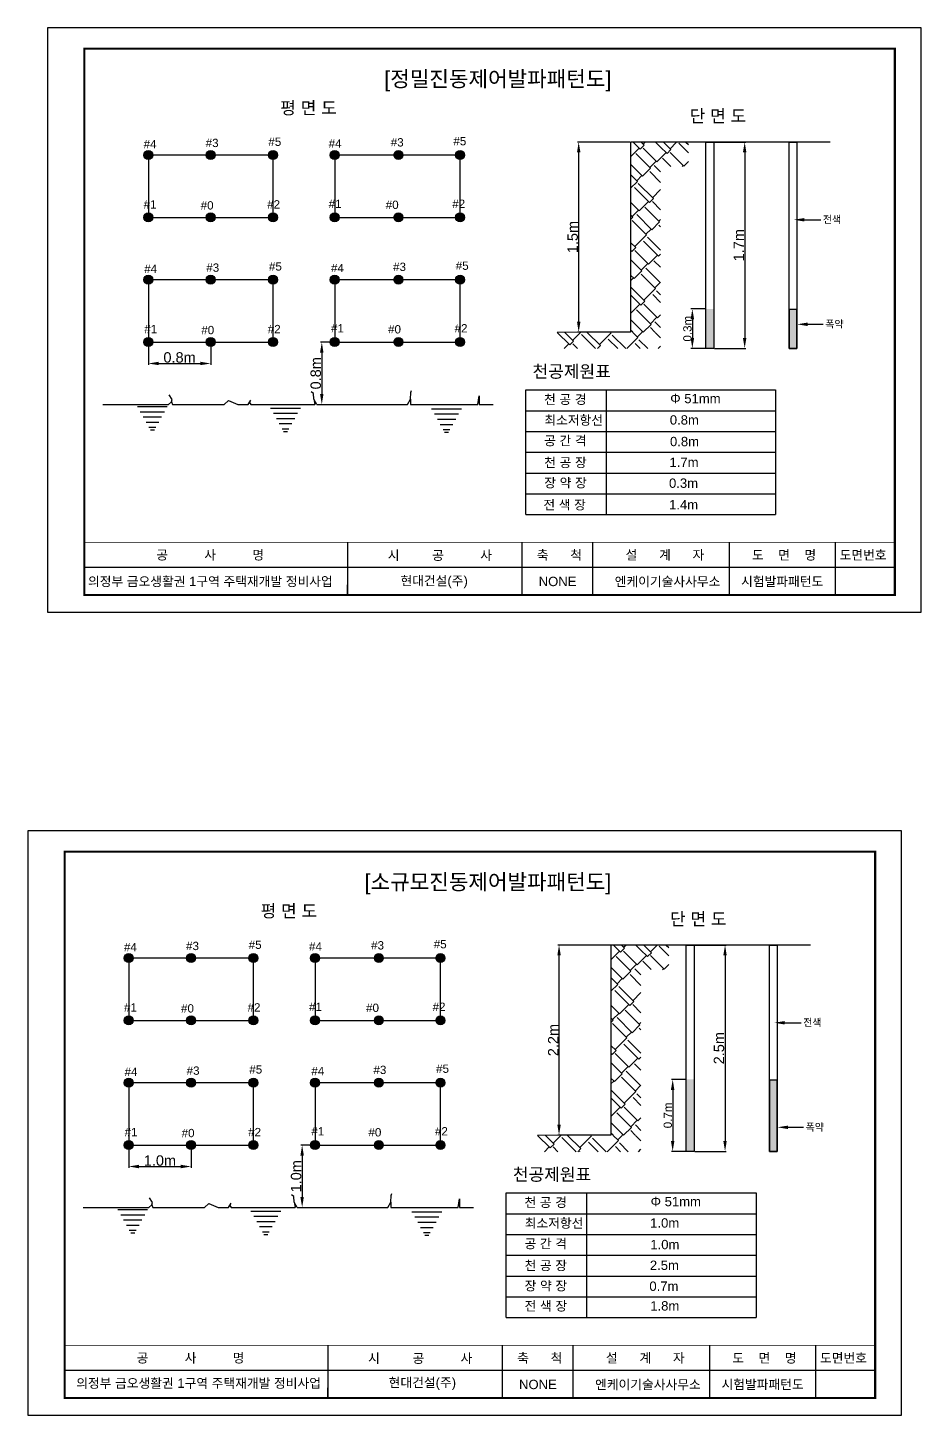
# Model space of a CAD drawing. Header units: millimetres. Extents: x -19 to 11377, y -963 to 606.
# Drawn here: x -19 to 841, y -773 to 563 of the extents above; entities that cross this region are included whole.
import ezdxf
from ezdxf import colors
from ezdxf.entities.mleader import LeaderData, LeaderLine
from ezdxf.enums import TextEntityAlignment as Align
from ezdxf.math import Vec2, Vec3

# ---------------------------------------------------------------- set-up
doc = ezdxf.new("R2010")
doc.units = ezdxf.units.MM
doc.layers.get('Defpoints').update_dxf_attribs({"color": 5})
doc.layers.add('FORM-TXT', color=2, linetype='Continuous')
doc.layers.add('도각', color=7, linetype='Continuous')
doc.styles.get("Standard").update_dxf_attribs({"font": 'arial.ttf'})
doc.dimstyles.new('ISO-25', dxfattribs={"dimtxt": 2.5, "dimasz": 2.5, "dimexe": 1.25, "dimexo": 0.625, "dimtad": 1, "dimtxsty": 'Standard', "dimcen": 2.5, "dimadec": 0, "dimazin": 0, "dimtfac": 1, "dimtmove": 0, "dimatfit": 3, "dimfxl": 1, "dimarcsym": 0})
pattern_1 = [(45, (-0.523, -32.853), (16.9727, 47.14634), [10.668, -8.89, 12.446, -5.334, 16.002, -7.112]), (45, (6.391, -24.68), (16.9727, 47.14634), [8.89, -33.782, 7.112, -10.668]), (45, (23.05, -11.166), (16.9727, 47.14634), [5.334, -55.118]), (135, (-0.523, -32.853), (-25.77334, 4.40033), [20.447, -64.897]), (135, (7.02, -25.31), (-25.77334, 4.40033), [20.0025, -65.3415]), (135, (13.306, -19.023), (-25.77334, 4.40033), [18.669, -66.675]), (135, (23.05, -11.166), (-25.77334, 4.40033), [20.447, -64.897]), (135, (26.821, -7.394), (-25.77334, 4.40033), [20.447, -64.897]), (135, (37.194, 4.864), (-25.77334, 4.40033), [19.558, -65.786])]
pattern_2 = [(45, (-19.425, -805.76), (16.9727, 47.14634), [10.668, -8.89, 12.446, -5.334, 16.002, -7.112]), (45, (-12.51, -797.588), (16.9727, 47.14634), [8.89, -33.782, 7.112, -10.668]), (45, (4.149, -784.072), (16.9727, 47.14634), [5.334, -55.118]), (135, (-19.425, -805.76), (-25.77334, 4.40033), [20.447, -64.897]), (135, (-11.881, -798.216), (-25.77334, 4.40033), [20.0025, -65.3415]), (135, (-5.595, -791.93), (-25.77334, 4.40033), [18.669, -66.675]), (135, (4.149, -784.072), (-25.77334, 4.40033), [20.447, -64.897]), (135, (7.92, -780.3), (-25.77334, 4.40033), [20.447, -64.897]), (135, (18.293, -768.043), (-25.77334, 4.40033), [19.558, -65.786])]

# ---------------------------------------------------------------- blocks, each defined once
blk = doc.blocks.new('*D4')
at = {"color": 0, "lineweight": -2, "transparency": 16777216}
for p, q in [((641.9, 452.6), (672.3, 452.6)), ((671.1, 442.6), (671.1, 264)), ((641.9, 254), (672.3, 254))]:
    blk.add_line(p, q, dxfattribs=at)
at = {"color": 0, "transparency": 16777216}
for points in [[(669.4, 442.6), (672.7, 442.6), (671.1, 452.6)], [(669.4, 264), (672.7, 264), (671.1, 254)]]:
    blk.add_solid(points, dxfattribs=at)
at = {"layer": 'Defpoints', "color": 0, "transparency": 16777216}
for p in [(641.3, 452.6), (641.3, 254), (671.1, 254)]:
    blk.add_point(p, dxfattribs=at)
at = {"color": 0, "transparency": 16777216, "insert": (665.4, 353.3), "char_height": 10, "attachment_point": 5, "rotation": 90}
blk.add_mtext('1.7m', dxfattribs=at)
blk = doc.blocks.new('*D5')
at = {"color": 0, "lineweight": -2, "transparency": 16777216}
for p, q in [((560.7, 452.6), (510.1, 452.6)), ((511.3, 279.6), (511.3, 442.6)), ((560.7, 269.6), (510.1, 269.6))]:
    blk.add_line(p, q, dxfattribs=at)
at = {"color": 0, "transparency": 16777216}
for points in [[(509.7, 442.6), (513, 442.6), (511.3, 452.6)], [(509.7, 279.6), (513, 279.6), (511.3, 269.6)]]:
    blk.add_solid(points, dxfattribs=at)
at = {"layer": 'Defpoints', "color": 0, "transparency": 16777216}
for p in [(511.3, 452.6), (561.3, 452.6), (561.3, 269.6)]:
    blk.add_point(p, dxfattribs=at)
at = {"color": 0, "transparency": 16777216, "insert": (505.6, 361.1), "char_height": 10, "attachment_point": 5, "rotation": 90}
blk.add_mtext('1.5m', dxfattribs=at)
blk = doc.blocks.new('*D6')
at = {"color": 0, "lineweight": -2, "transparency": 16777216}
for p, q in [((633.5, 291.9), (619.4, 291.9)), ((620.7, 281.9), (620.7, 264)), ((633.5, 254), (619.4, 254))]:
    blk.add_line(p, q, dxfattribs=at)
at = {"color": 0, "transparency": 16777216}
for points in [[(619, 281.9), (622.4, 281.9), (620.7, 291.9)], [(619, 264), (622.4, 264), (620.7, 254)]]:
    blk.add_solid(points, dxfattribs=at)
at = {"layer": 'Defpoints', "color": 0, "transparency": 16777216}
for p in [(633.8, 291.9), (620.7, 254), (633.8, 254)]:
    blk.add_point(p, dxfattribs=at)
at = {"color": 0, "transparency": 16777216, "insert": (616, 272.9), "char_height": 8, "attachment_point": 5, "rotation": 90}
blk.add_mtext('0.3m', dxfattribs=at)
blk = doc.blocks.new('*D7')
at = {"color": 0, "lineweight": -2, "transparency": 16777216}
for p, q in [((275.9, 260), (262.8, 260)), ((264.1, 250), (264.1, 210)), ((259.8, 200), (265.3, 200))]:
    blk.add_line(p, q, dxfattribs=at)
at = {"color": 0, "transparency": 16777216}
for points in [[(262.4, 250), (265.7, 250), (264.1, 260)], [(262.4, 210), (265.7, 210), (264.1, 200)]]:
    blk.add_solid(points, dxfattribs=at)
at = {"layer": 'Defpoints', "color": 0, "transparency": 16777216}
for p in [(276.5, 260), (259.2, 200), (264.1, 200)]:
    blk.add_point(p, dxfattribs=at)
at = {"color": 0, "transparency": 16777216, "insert": (258.3, 230), "char_height": 10, "attachment_point": 5, "rotation": 90}
blk.add_mtext('0.8m', dxfattribs=at)
blk = doc.blocks.new('*D8')
at = {"color": 0, "lineweight": -2, "transparency": 16777216}
for p, q in [((97.2, 259.4), (97.2, 238.2)), ((157.2, 259.4), (157.2, 238.2)), ((107.2, 239.4), (147.2, 239.4))]:
    blk.add_line(p, q, dxfattribs=at)
at = {"color": 0, "transparency": 16777216}
for points in [[(107.2, 241.1), (107.2, 237.8), (97.2, 239.4)], [(147.2, 241.1), (147.2, 237.8), (157.2, 239.4)]]:
    blk.add_solid(points, dxfattribs=at)
at = {"layer": 'Defpoints', "color": 0, "transparency": 16777216}
for p in [(97.2, 260), (157.2, 260.1), (157.2, 239.4)]:
    blk.add_point(p, dxfattribs=at)
at = {"color": 0, "transparency": 16777216, "insert": (127.2, 245.2), "char_height": 10, "attachment_point": 5}
blk.add_mtext('0.8m', dxfattribs=at)
blk = doc.blocks.new('*D10')
at = {"color": 0, "lineweight": -2, "transparency": 16777216}
for p, q in [((623, -320.3), (653.4, -320.3)), ((652.2, -330.3), (652.2, -508.9)), ((623, -518.9), (653.4, -518.9))]:
    blk.add_line(p, q, dxfattribs=at)
at = {"color": 0, "transparency": 16777216}
for points in [[(650.5, -330.3), (653.8, -330.3), (652.2, -320.3)], [(650.5, -508.9), (653.8, -508.9), (652.2, -518.9)]]:
    blk.add_solid(points, dxfattribs=at)
at = {"layer": 'Defpoints', "color": 0, "transparency": 16777216}
for p in [(622.4, -320.3), (622.4, -518.9), (652.2, -518.9)]:
    blk.add_point(p, dxfattribs=at)
at = {"color": 0, "transparency": 16777216, "insert": (646.4, -419.6), "char_height": 10, "attachment_point": 5, "rotation": 90}
blk.add_mtext('2.5m', dxfattribs=at)
blk = doc.blocks.new('*D11')
at = {"color": 0, "lineweight": -2, "transparency": 16777216}
for p, q in [((541.8, -320.3), (491.2, -320.3)), ((492.4, -493.3), (492.4, -330.3)), ((541.8, -503.3), (491.2, -503.3))]:
    blk.add_line(p, q, dxfattribs=at)
at = {"color": 0, "transparency": 16777216}
for points in [[(490.8, -330.3), (494.1, -330.3), (492.4, -320.3)], [(490.8, -493.3), (494.1, -493.3), (492.4, -503.3)]]:
    blk.add_solid(points, dxfattribs=at)
at = {"layer": 'Defpoints', "color": 0, "transparency": 16777216}
for p in [(492.4, -320.3), (542.4, -320.3), (542.4, -503.3)]:
    blk.add_point(p, dxfattribs=at)
at = {"color": 0, "transparency": 16777216, "insert": (486.8, -411.8), "char_height": 10, "attachment_point": 5, "rotation": 90}
blk.add_mtext('2.2m', dxfattribs=at)
blk = doc.blocks.new('*D9')
at = {"color": 0, "lineweight": -2, "transparency": 16777216}
for p, q in [((614.6, -449.7), (600.5, -449.7)), ((601.8, -459.7), (601.8, -508.9)), ((614.6, -518.9), (600.5, -518.9))]:
    blk.add_line(p, q, dxfattribs=at)
at = {"color": 0, "transparency": 16777216}
for points in [[(600.1, -459.7), (603.4, -459.7), (601.8, -449.7)], [(600.1, -508.9), (603.4, -508.9), (601.8, -518.9)]]:
    blk.add_solid(points, dxfattribs=at)
at = {"layer": 'Defpoints', "color": 0, "transparency": 16777216}
for p in [(614.9, -449.7), (601.8, -518.9), (614.9, -518.9)]:
    blk.add_point(p, dxfattribs=at)
at = {"color": 0, "transparency": 16777216, "insert": (597.1, -484.3), "char_height": 8, "attachment_point": 5, "rotation": 90}
blk.add_mtext('0.7m', dxfattribs=at)
blk = doc.blocks.new('*D12')
at = {"color": 0, "lineweight": -2, "transparency": 16777216}
for p, q in [((257, -512.9), (243.9, -512.9)), ((245.2, -522.9), (245.2, -562.9)), ((240.9, -572.9), (246.4, -572.9))]:
    blk.add_line(p, q, dxfattribs=at)
at = {"color": 0, "transparency": 16777216}
for points in [[(243.5, -522.9), (246.8, -522.9), (245.2, -512.9)], [(243.5, -562.9), (246.8, -562.9), (245.2, -572.9)]]:
    blk.add_solid(points, dxfattribs=at)
at = {"layer": 'Defpoints', "color": 0, "transparency": 16777216}
for p in [(257.6, -512.9), (240.3, -572.9), (245.2, -572.9)]:
    blk.add_point(p, dxfattribs=at)
at = {"color": 0, "transparency": 16777216, "insert": (239.4, -542.9), "char_height": 10, "attachment_point": 5, "rotation": 90}
blk.add_mtext('1.0m', dxfattribs=at)
blk = doc.blocks.new('*D13')
at = {"color": 0, "lineweight": -2, "transparency": 16777216}
for p, q in [((78.3, -513.5), (78.3, -534.7)), ((138.3, -513.5), (138.3, -534.7)), ((88.3, -533.5), (128.3, -533.5))]:
    blk.add_line(p, q, dxfattribs=at)
at = {"color": 0, "transparency": 16777216}
for points in [[(88.3, -531.8), (88.3, -535.2), (78.3, -533.5)], [(128.3, -531.8), (128.3, -535.2), (138.3, -533.5)]]:
    blk.add_solid(points, dxfattribs=at)
at = {"layer": 'Defpoints', "color": 0, "transparency": 16777216}
for p in [(78.3, -512.9), (138.3, -512.9), (138.3, -533.5)]:
    blk.add_point(p, dxfattribs=at)
at = {"color": 0, "transparency": 16777216, "insert": (108.3, -527.8), "char_height": 10, "attachment_point": 5}
blk.add_mtext('1.0m', dxfattribs=at)

msp = doc.modelspace()

# ---------------------------------------------------------------- hatches: boundary and pattern name
h = msp.add_hatch(color=256)
h.dxf.hatch_style = 1
edge = h.paths.add_edge_path()
edge.add_arc((97.195, 440.034), 4.312, 0, 360)
h = msp.add_hatch(color=256)
h.dxf.hatch_style = 1
edge = h.paths.add_edge_path()
edge.add_arc((157.195, 440.034), 4.312, 0, 360)
h = msp.add_hatch(color=256)
h.dxf.hatch_style = 1
edge = h.paths.add_edge_path()
edge.add_arc((217.195, 440.034), 4.312, 0, 360)
h = msp.add_hatch(color=256)
h.dxf.hatch_style = 1
edge = h.paths.add_edge_path()
edge.add_arc((276.507, 440.034), 4.312, 0, 360)
h = msp.add_hatch(color=256)
h.dxf.hatch_style = 1
edge = h.paths.add_edge_path()
edge.add_arc((337.883, 440.034), 4.312, 0, 360)
h = msp.add_hatch(color=256)
h.dxf.hatch_style = 1
edge = h.paths.add_edge_path()
edge.add_arc((397.195, 440.034), 4.312, 0, 360)
h = msp.add_hatch()
h.set_pattern_fill('AR-RSHKE', color=256, scale=0.07, angle=45)
h.set_pattern_definition(pattern_1)
h.paths.add_polyline_path([(590.138, 452.597), (561.285, 452.597), (561.285, 269.57), (590.138, 269.57)])
h = msp.add_hatch()
h.set_pattern_fill('AR-RSHKE', color=256, scale=0.07, angle=45)
h.set_pattern_definition(pattern_1)
h.paths.add_polyline_path([(589.842, 452.262), (617.017, 452.262), (617.017, 428.925), (589.842, 428.925)])
h = msp.add_hatch(color=256)
h.dxf.hatch_style = 1
edge = h.paths.add_edge_path()
edge.add_arc((97.195, 380.034), 4.312, 0, 360)
h = msp.add_hatch(color=256)
h.dxf.hatch_style = 1
edge = h.paths.add_edge_path()
edge.add_arc((157.195, 380.034), 4.312, 0, 360)
h = msp.add_hatch(color=256)
h.dxf.hatch_style = 1
edge = h.paths.add_edge_path()
edge.add_arc((217.195, 380.034), 4.312, 0, 360)
h = msp.add_hatch(color=256)
h.dxf.hatch_style = 1
edge = h.paths.add_edge_path()
edge.add_arc((276.507, 380.034), 4.312, 0, 360)
h = msp.add_hatch(color=256)
h.dxf.hatch_style = 1
edge = h.paths.add_edge_path()
edge.add_arc((337.883, 380.034), 4.312, 0, 360)
h = msp.add_hatch(color=256)
h.dxf.hatch_style = 1
edge = h.paths.add_edge_path()
edge.add_arc((397.195, 380.034), 4.312, 0, 360)
h = msp.add_hatch(color=256)
h.dxf.hatch_style = 1
edge = h.paths.add_edge_path()
edge.add_arc((97.195, 320.034), 4.312, 0, 360)
h = msp.add_hatch(color=256)
h.dxf.hatch_style = 1
edge = h.paths.add_edge_path()
edge.add_arc((157.195, 320.034), 4.312, 0, 360)
h = msp.add_hatch(color=256)
h.dxf.hatch_style = 1
edge = h.paths.add_edge_path()
edge.add_arc((217.195, 320.034), 4.312, 0, 360)
h = msp.add_hatch(color=256)
h.dxf.hatch_style = 1
edge = h.paths.add_edge_path()
edge.add_arc((276.507, 320.034), 4.312, 0, 360)
h = msp.add_hatch(color=256)
h.dxf.hatch_style = 1
edge = h.paths.add_edge_path()
edge.add_arc((337.883, 320.034), 4.312, 0, 360)
h = msp.add_hatch(color=256)
h.dxf.hatch_style = 1
edge = h.paths.add_edge_path()
edge.add_arc((397.195, 320.034), 4.312, 0, 360)
h = msp.add_hatch(color=1)
h.dxf.hatch_style = 1
h.paths.add_polyline_path([(641.285, 291.899), (633.779, 291.899), (633.779, 253.971), (641.285, 253.971)])
h = msp.add_hatch(color=1)
h.dxf.hatch_style = 1
h.paths.add_polyline_path([(641.285, 291.899), (633.779, 291.899), (633.779, 253.971), (641.285, 253.971)])
h = msp.add_hatch(color=1)
h.dxf.hatch_style = 1
h.paths.add_polyline_path([(713.779, 253.971), (721.285, 253.971), (721.285, 291.492), (713.779, 291.492)])
h = msp.add_hatch()
h.set_pattern_fill('AR-RSHKE', color=256, scale=0.07, angle=45)
h.set_pattern_definition(pattern_1)
h.paths.add_polyline_path([(490.497, 269.406), (590.181, 269.406), (590.181, 253.698), (490.497, 253.698)])
h = msp.add_hatch(color=256)
h.dxf.hatch_style = 1
edge = h.paths.add_edge_path()
edge.add_arc((97.195, 260.034), 4.312, 0, 360)
h = msp.add_hatch(color=256)
h.dxf.hatch_style = 1
edge = h.paths.add_edge_path()
edge.add_arc((157.195, 260.054), 4.312, 0, 360)
h = msp.add_hatch(color=256)
h.dxf.hatch_style = 1
edge = h.paths.add_edge_path()
edge.add_arc((217.195, 260.034), 4.312, 0, 360)
h = msp.add_hatch(color=256)
h.dxf.hatch_style = 1
edge = h.paths.add_edge_path()
edge.add_arc((276.507, 260.034), 4.312, 0, 360)
h = msp.add_hatch(color=256)
h.dxf.hatch_style = 1
edge = h.paths.add_edge_path()
edge.add_arc((337.883, 260.034), 4.312, 0, 360)
h = msp.add_hatch(color=256)
h.dxf.hatch_style = 1
edge = h.paths.add_edge_path()
edge.add_arc((397.195, 260.034), 4.312, 0, 360)
h = msp.add_hatch()
h.set_pattern_fill('AR-RSHKE', color=256, scale=0.07, angle=45)
h.set_pattern_definition(pattern_2)
h.paths.add_polyline_path([(571.237, -320.31), (542.384, -320.31), (542.384, -503.337), (571.237, -503.337)])
h = msp.add_hatch(color=256)
h.dxf.hatch_style = 1
edge = h.paths.add_edge_path()
edge.add_arc((78.294, -332.873), 4.312, 0, 360)
h = msp.add_hatch(color=256)
h.dxf.hatch_style = 1
edge = h.paths.add_edge_path()
edge.add_arc((138.294, -332.873), 4.312, 0, 360)
h = msp.add_hatch(color=256)
h.dxf.hatch_style = 1
edge = h.paths.add_edge_path()
edge.add_arc((198.294, -332.873), 4.312, 0, 360)
h = msp.add_hatch(color=256)
h.dxf.hatch_style = 1
edge = h.paths.add_edge_path()
edge.add_arc((257.606, -332.873), 4.312, 0, 360)
h = msp.add_hatch(color=256)
h.dxf.hatch_style = 1
edge = h.paths.add_edge_path()
edge.add_arc((318.982, -332.873), 4.312, 0, 360)
h = msp.add_hatch(color=256)
h.dxf.hatch_style = 1
edge = h.paths.add_edge_path()
edge.add_arc((378.294, -332.873), 4.312, 0, 360)
h = msp.add_hatch()
h.set_pattern_fill('AR-RSHKE', color=256, scale=0.07, angle=45)
h.set_pattern_definition(pattern_2)
h.paths.add_polyline_path([(570.941, -320.645), (598.115, -320.645), (598.115, -343.981), (570.941, -343.981)])
h = msp.add_hatch(color=256)
h.dxf.hatch_style = 1
edge = h.paths.add_edge_path()
edge.add_arc((78.294, -392.873), 4.312, 0, 360)
h = msp.add_hatch(color=256)
h.dxf.hatch_style = 1
edge = h.paths.add_edge_path()
edge.add_arc((138.294, -392.873), 4.312, 0, 360)
h = msp.add_hatch(color=256)
h.dxf.hatch_style = 1
edge = h.paths.add_edge_path()
edge.add_arc((198.294, -392.873), 4.312, 0, 360)
h = msp.add_hatch(color=256)
h.dxf.hatch_style = 1
edge = h.paths.add_edge_path()
edge.add_arc((257.606, -392.873), 4.312, 0, 360)
h = msp.add_hatch(color=256)
h.dxf.hatch_style = 1
edge = h.paths.add_edge_path()
edge.add_arc((318.982, -392.873), 4.312, 0, 360)
h = msp.add_hatch(color=256)
h.dxf.hatch_style = 1
edge = h.paths.add_edge_path()
edge.add_arc((378.294, -392.873), 4.312, 0, 360)
h = msp.add_hatch(color=256)
h.dxf.hatch_style = 1
edge = h.paths.add_edge_path()
edge.add_arc((78.294, -452.873), 4.312, 0, 360)
h = msp.add_hatch(color=256)
h.dxf.hatch_style = 1
edge = h.paths.add_edge_path()
edge.add_arc((138.294, -452.873), 4.312, 0, 360)
h = msp.add_hatch(color=256)
h.dxf.hatch_style = 1
edge = h.paths.add_edge_path()
edge.add_arc((198.294, -452.873), 4.312, 0, 360)
h = msp.add_hatch(color=256)
h.dxf.hatch_style = 1
edge = h.paths.add_edge_path()
edge.add_arc((257.606, -452.873), 4.312, 0, 360)
h = msp.add_hatch(color=256)
h.dxf.hatch_style = 1
edge = h.paths.add_edge_path()
edge.add_arc((318.982, -452.873), 4.312, 0, 360)
h = msp.add_hatch(color=256)
h.dxf.hatch_style = 1
edge = h.paths.add_edge_path()
edge.add_arc((378.294, -452.873), 4.312, 0, 360)
h = msp.add_hatch(color=1)
h.dxf.hatch_style = 1
h.paths.add_polyline_path([(622.384, -449.675), (614.878, -449.675), (614.878, -518.936), (622.384, -518.936)])
h = msp.add_hatch(color=1)
h.dxf.hatch_style = 1
h.paths.add_polyline_path([(694.878, -518.936), (702.384, -518.936), (702.384, -450.302), (694.878, -450.302)])
h = msp.add_hatch(color=1)
h.dxf.hatch_style = 1
h.paths.add_polyline_path([(622.384, -481.008), (614.878, -481.008), (614.878, -518.936), (622.384, -518.936)])
h = msp.add_hatch()
h.set_pattern_fill('AR-RSHKE', color=256, scale=0.07, angle=45)
h.set_pattern_definition(pattern_2)
h.paths.add_polyline_path([(471.596, -503.501), (571.28, -503.501), (571.28, -519.209), (471.596, -519.209)])
h = msp.add_hatch(color=256)
h.dxf.hatch_style = 1
edge = h.paths.add_edge_path()
edge.add_arc((78.294, -512.873), 4.312, 0, 360)
h = msp.add_hatch(color=256)
h.dxf.hatch_style = 1
edge = h.paths.add_edge_path()
edge.add_arc((138.294, -512.853), 4.312, 0, 360)
h = msp.add_hatch(color=256)
h.dxf.hatch_style = 1
edge = h.paths.add_edge_path()
edge.add_arc((198.294, -512.873), 4.312, 0, 360)
h = msp.add_hatch(color=256)
h.dxf.hatch_style = 1
edge = h.paths.add_edge_path()
edge.add_arc((257.606, -512.873), 4.312, 0, 360)
h = msp.add_hatch(color=256)
h.dxf.hatch_style = 1
edge = h.paths.add_edge_path()
edge.add_arc((318.982, -512.873), 4.312, 0, 360)
h = msp.add_hatch(color=256)
h.dxf.hatch_style = 1
edge = h.paths.add_edge_path()
edge.add_arc((378.294, -512.873), 4.312, 0, 360)

# ---------------------------------------------------------------- linework, layer by layer
for p, q in [((537.757, 214.004), (537.757, 93.95)), ((116.526, 200.034), (119.418, 202.626)), ((120.01, 204.889), (117.271, 209.204)), ((119.418, 202.626), (120.01, 204.889)), ((119.418, 202.626), (120.317, 200.034)), ((170.23, 200.034), (174.226, 203.75)), ((174.226, 203.75), (183.168, 200.034)), ((193.315, 200.034), (195.838, 204.132)), ((194.523, 201.997), (195.657, 200.034)), ((256.081, 210.466), (253.924, 212.008)), ((256.318, 205.232), (256.081, 210.466)), ((259.207, 200.034), (256.318, 205.232)), ((256.318, 205.232), (257.413, 200.034)), ((346.496, 200.034), (349.574, 205.04)), ((349.574, 205.04), (349.401, 200.034)), ((349.574, 205.04), (349.795, 211.465)), ((349.795, 211.465), (350.295, 213.542)), ((414.28, 200.034), (415.406, 208.238)), ((415.406, 208.238), (415.595, 200.034)), ((460.542, 193.95), (700.88, 193.95)), ((460.542, 173.95), (700.88, 173.95)), ((460.542, 153.95), (700.88, 153.95)), ((460.542, 133.95), (700.88, 133.95)), ((460.542, 113.95), (700.88, 113.95)), ((460.542, 93.95), (700.88, 93.95)), ((237.18, -562.441), (235.023, -560.899)), ((330.894, -561.442), (331.393, -559.365)), ((518.855, -558.903), (518.855, -678.957)), ((97.625, -572.873), (100.517, -570.281)), ((101.109, -568.018), (98.37, -563.703)), ((100.517, -570.281), (101.109, -568.018)), ((100.517, -570.281), (101.416, -572.873)), ((151.329, -572.873), (155.325, -569.157)), ((155.325, -569.157), (164.267, -572.873)), ((174.414, -572.873), (176.937, -568.775)), ((175.622, -570.91), (176.756, -572.873)), ((237.417, -567.675), (237.18, -562.441)), ((240.306, -572.873), (237.417, -567.675)), ((237.417, -567.675), (238.512, -572.873)), ((327.595, -572.873), (330.673, -567.866)), ((330.673, -567.866), (330.5, -572.873)), ((330.673, -567.866), (330.894, -561.442)), ((395.379, -572.873), (396.505, -564.669)), ((396.505, -564.669), (396.694, -572.873)), ((441.641, -578.957), (681.979, -578.957)), ((441.641, -598.957), (681.979, -598.957)), ((441.641, -618.957), (681.979, -618.957)), ((441.641, -638.957), (681.979, -638.957)), ((441.641, -658.957), (681.979, -658.957)), ((441.641, -678.957), (681.979, -678.957))]:
    msp.add_line(p, q)
for points in [[(753.358, 452.597), (561.285, 452.597), (561.285, 269.574), (490.497, 269.406)], [(460.542, 93.95), (460.542, 214.004), (700.88, 214.004), (700.88, 93.95)], [(53.235, 200.034), (116.526, 200.034)], [(86.661, 198.048), (115.402, 198.048)], [(89.43, 193.048), (112.633, 193.048)], [(92.199, 188.048), (109.865, 188.048)], [(120.317, 200.034), (170.23, 200.034)], [(183.168, 200.034), (193.315, 200.034)], [(195.657, 200.034), (257.413, 200.034)], [(214.831, 196.563), (243.572, 196.563)], [(217.6, 191.563), (240.804, 191.563)], [(259.207, 200.034), (346.496, 200.034)], [(349.401, 200.034), (414.28, 200.034)], [(369.749, 195.855), (398.49, 195.855)], [(372.518, 190.855), (395.721, 190.855)], [(415.595, 200.034), (429.032, 200.034)], [(94.981, 183.048), (107.109, 183.048)], [(97.721, 178.048), (104.312, 178.048)], [(99.132, 175.548), (102.954, 175.548)], [(220.369, 186.563), (238.035, 186.563)], [(223.151, 181.563), (235.279, 181.563)], [(225.891, 176.563), (232.482, 176.563)], [(227.302, 174.063), (231.124, 174.063)], [(375.286, 185.855), (392.952, 185.855)], [(378.068, 180.855), (390.197, 180.855)], [(380.808, 175.855), (387.399, 175.855)], [(382.219, 173.355), (386.041, 173.355)], [(288.669, 67.289), (288.669, 16.655), (288.669, 26.453)], [(734.457, -320.31), (542.384, -320.31), (542.384, -503.333), (471.596, -503.501)], [(441.641, -678.957), (441.641, -558.903), (681.979, -558.903), (681.979, -678.957)], [(34.334, -572.873), (97.625, -572.873)], [(101.416, -572.873), (151.329, -572.873)], [(164.267, -572.873), (174.414, -572.873)], [(176.756, -572.873), (238.512, -572.873)], [(240.306, -572.873), (327.595, -572.873)], [(330.5, -572.873), (395.379, -572.873)], [(396.694, -572.873), (410.131, -572.873)], [(67.76, -574.859), (96.501, -574.859)], [(70.529, -579.859), (93.732, -579.859)], [(73.298, -584.859), (90.963, -584.859)], [(195.93, -576.344), (224.671, -576.344)], [(198.699, -581.344), (221.902, -581.344)], [(201.468, -586.344), (219.134, -586.344)], [(350.848, -577.052), (379.589, -577.052)], [(353.617, -582.052), (376.82, -582.052)], [(356.385, -587.052), (374.051, -587.052)], [(76.08, -589.859), (88.208, -589.859)], [(78.82, -594.859), (85.41, -594.859)], [(80.231, -597.359), (84.053, -597.359)], [(204.25, -591.344), (216.378, -591.344)], [(206.99, -596.344), (213.581, -596.344)], [(208.401, -598.844), (212.223, -598.844)], [(359.167, -592.052), (371.296, -592.052)], [(361.907, -597.052), (368.498, -597.052)], [(363.318, -599.552), (367.14, -599.552)], [(269.767, -705.618), (269.767, -756.251), (269.767, -746.454)]]:
    msp.add_lwpolyline(points)
for points in [[(633.779, 452.597), (641.285, 452.597), (641.285, 253.971), (633.779, 253.971)], [(713.779, 452.597), (721.285, 452.597), (721.285, 253.971), (713.779, 253.971)], [(721.285, 291.492), (713.779, 291.492), (713.779, 253.971), (721.285, 253.971)], [(614.878, -320.31), (622.384, -320.31), (622.384, -518.936), (614.878, -518.936)], [(694.878, -320.31), (702.384, -320.31), (702.384, -518.936), (694.878, -518.936)], [(702.384, -450.302), (694.878, -450.302), (694.878, -518.936), (702.384, -518.936)]]:
    msp.add_lwpolyline(points, close=True)
at = {"color": 6}
for points in [[(97.195, 380.034), (217.195, 380.034), (217.195, 440.034), (97.195, 440.034), (97.195, 380.034)], [(276.507, 380.034), (397.195, 380.034), (397.195, 440.034), (276.507, 440.034), (276.507, 380.034)], [(97.195, 260.034), (217.195, 260.034), (217.195, 320.034), (97.195, 320.034), (97.195, 260.034)], [(276.507, 320.034), (276.507, 260.034), (397.195, 260.034), (397.195, 320.034), (276.507, 320.034)], [(78.294, -392.873), (198.294, -392.873), (198.294, -332.873), (78.294, -332.873), (78.294, -392.873)], [(257.606, -392.873), (378.294, -392.873), (378.294, -332.873), (257.606, -332.873), (257.606, -392.873)], [(78.294, -512.873), (198.294, -512.873), (198.294, -452.873), (78.294, -452.873), (78.294, -512.873)], [(257.606, -452.873), (257.606, -512.873), (378.294, -512.873), (378.294, -452.873), (257.606, -452.873)]]:
    msp.add_lwpolyline(points, dxfattribs=at)
for centre in [(97.195, 440.034), (157.195, 440.034), (217.195, 440.034), (276.507, 440.034), (337.883, 440.034), (397.195, 440.034), (97.195, 380.034), (157.195, 380.034), (217.195, 380.034), (276.507, 380.034), (337.883, 380.034), (397.195, 380.034), (97.195, 320.034), (157.195, 320.034), (217.195, 320.034), (276.507, 320.034), (337.883, 320.034), (397.195, 320.034), (97.195, 260.034), (157.195, 260.054), (217.195, 260.034), (276.507, 260.034), (337.883, 260.034), (397.195, 260.034), (78.294, -332.873), (138.294, -332.873), (198.294, -332.873), (257.606, -332.873), (318.982, -332.873), (378.294, -332.873), (78.294, -392.873), (138.294, -392.873), (198.294, -392.873), (257.606, -392.873), (318.982, -392.873), (378.294, -392.873), (78.294, -452.873), (138.294, -452.873), (198.294, -452.873), (257.606, -452.873), (318.982, -452.873), (378.294, -452.873), (78.294, -512.873), (138.294, -512.853), (198.294, -512.873), (257.606, -512.873), (318.982, -512.873), (378.294, -512.873)]:
    msp.add_circle(centre, 4.312)
at = {"layer": 'Defpoints', "color": 7}
for points in [[(841, 562.577), (0, 562.577), (0, 0), (841, 0)], [(822.099, -210.33), (-18.901, -210.33), (-18.901, -772.907), (822.099, -772.907)]]:
    msp.add_lwpolyline(points, close=True, dxfattribs=at)
at = {"layer": '도각'}
for p, q in [((456.455, 67.289), (456.455, 16.655)), ((524.576, 67.289), (524.576, 16.655)), ((656.266, 67.289), (656.266, 16.655)), ((758.033, 67.289), (758.033, 16.655)), ((36.53, 43.336), (815.582, 43.336)), ((437.554, -705.618), (437.554, -756.251)), ((505.675, -705.618), (505.675, -756.251)), ((637.365, -705.618), (637.365, -756.251)), ((739.132, -705.618), (739.132, -756.251)), ((17.629, -729.571), (796.68, -729.571))]:
    msp.add_line(p, q, dxfattribs=at)
at = {"layer": '도각', "const_width": 2, "flags": 128}
for points in [[(815.582, 542.469), (815.582, 16.655), (35.582, 16.655), (35.582, 542.469)], [(796.68, -230.438), (796.68, -756.251), (16.68, -756.251), (16.68, -230.438)]]:
    msp.add_lwpolyline(points, close=True, dxfattribs=at)
at = {"layer": '도각', "const_width": 0.946}
for points in [[(35.582, 67.289), (815.582, 67.289)], [(16.68, -705.618), (796.68, -705.618)]]:
    msp.add_lwpolyline(points, dxfattribs=at)

# ---------------------------------------------------------------- texts
for s, height, p in [('[정밀진동제어발파패턴도]', 15, (324.139, 505.83)), ('평 면 도', 12, (224.043, 479.392)), ('단 면 도', 12, (618.088, 471.671)), ('#4', 8, (92.598, 446.604)), ('#3', 8, (152.341, 447.731)), ('#5', 8, (212.648, 448.858)), ('#4', 8, (270.701, 447.167)), ('#3', 8, (330.444, 448.294)), ('#5', 8, (390.751, 449.421)), ('#1', 8, (92.598, 388.57)), ('#0', 8, (147.517, 387.612)), ('#2', 8, (211.521, 388.57)), ('#1', 8, (270.701, 389.134)), ('#0', 8, (325.62, 388.176)), ('#2', 8, (389.624, 389.134)), ('#4', 8, (93.162, 326.593)), ('#3', 8, (152.905, 327.72)), ('#5', 8, (213.212, 328.847)), ('#4', 8, (272.955, 327.325)), ('#3', 8, (332.698, 328.452)), ('#5', 8, (393.005, 329.579)), ('#1', 8, (93.162, 268.559)), ('#0', 8, (148.081, 267.602)), ('#2', 8, (212.085, 268.559)), ('#1', 8, (272.955, 269.292)), ('#0', 8, (327.874, 268.334)), ('#2', 8, (391.878, 269.292)), ('천공제원표', 12, (466.897, 225.83)), ('천 공 경', 9, (478.013, 200.414)), ('Φ 51mm', 9, (599.423, 201.194)), ('최소저항선', 9, (478.285, 180.45)), ('0.8m', 9, (599.014, 180.608)), ('공 간 격', 9, (478.11, 160.676)), ('0.8m', 9, (599.18, 159.814)), ('천 공 장', 9, (478.132, 139.651)), ('1.7m', 9, (598.72, 139.855)), ('장 약 장', 9, (478.181, 120.161)), ('0.3m', 9, (598.252, 119.74)), ('전 색 장', 9, (477.379, 98.886)), ('1.4m', 9, (598.3, 98.984)), ('[소규모진동제어발파패턴도]', 15, (305.238, -267.077)), ('평 면 도', 12, (205.142, -293.515)), ('단 면 도', 12, (599.187, -301.236)), ('#4', 8, (73.697, -326.303)), ('#3', 8, (133.44, -325.176)), ('#5', 8, (193.747, -324.049)), ('#4', 8, (251.8, -325.74)), ('#3', 8, (311.543, -324.613)), ('#5', 8, (371.85, -323.486)), ('#1', 8, (73.697, -384.337)), ('#0', 8, (128.616, -385.294)), ('#2', 8, (192.62, -384.337)), ('#1', 8, (251.8, -383.773)), ('#0', 8, (306.719, -384.731)), ('#2', 8, (370.723, -383.773)), ('#4', 8, (74.261, -446.314)), ('#3', 8, (134.004, -445.187)), ('#5', 8, (194.311, -444.06)), ('#4', 8, (254.054, -445.582)), ('#3', 8, (313.797, -444.455)), ('#5', 8, (374.104, -443.328)), ('#1', 8, (74.261, -504.347)), ('#0', 8, (129.18, -505.305)), ('#2', 8, (193.184, -504.347)), ('#1', 8, (254.054, -503.615)), ('#0', 8, (308.973, -504.573)), ('#2', 8, (372.977, -503.615)), ('천공제원표', 12, (447.996, -547.077)), ('천 공 경', 9, (459.112, -572.493)), ('Φ 51mm', 9, (580.522, -571.713)), ('최소저항선', 9, (459.384, -592.457)), ('1.0m', 9, (580.113, -592.299)), ('공 간 격', 9, (459.209, -612.231)), ('1.0m', 9, (580.279, -613.093)), ('천 공 장', 9, (459.231, -633.256)), ('2.5m', 9, (579.819, -633.052)), ('장 약 장', 9, (459.279, -652.746)), ('0.7m', 9, (579.351, -653.167)), ('전 색 장', 9, (459.276, -672.208)), ('1.8m', 9, (580.198, -672.109))]:
    msp.add_text(s, height=height).set_placement(p)
at = {"layer": 'FORM-TXT', "color": 7}
for s, p in [('공          사          명', (156.67, 55.18)), ('의정부 금오생활권 1구역 주택재개발 정비사업 ', (158.603, 29.688)), ('공          사          명', (137.768, -717.727)), ('의정부 금오생활권 1구역 주택재개발 정비사업 ', (147.266, -742.032))]:
    msp.add_text(s, height=9, dxfattribs=at).set_placement(p, align=Align.MIDDLE_CENTER)
for p in [(372.228, 29.569), (360.891, -742.151)]:
    msp.add_text('현대건설(주)', height=9, dxfattribs=at).set_placement(p, align=Align.MIDDLE)
for s, p in [('엔케이기술사사무소', (545.982, 29.578)), ('시험발파패턴도', (667.65, 29.666)), ('엔케이기술사사무소', (527.081, -743.329)), ('시험발파패턴도', (648.749, -743.241))]:
    msp.add_text(s, height=9, dxfattribs=at).set_placement(p, align=Align.MIDDLE_LEFT)
at = {"layer": '도각'}
for s, p in [('시         공          사   ', (382.933, 54.8)), ('축      척', (492.784, 55.09)), ('설      계      자', (594.325, 55.196)), ('도    면    명', (708.934, 55.118)), ('도면번호', (785.045, 55.121)), ('NONE', (490.983, 29.628)), ('시         공          사   ', (364.032, -718.107)), ('축      척', (473.883, -717.817)), ('설      계      자', (575.424, -717.711)), ('도    면    명', (690.033, -717.789)), ('도면번호', (766.144, -717.785)), ('NONE', (472.082, -743.279))]:
    msp.add_text(s, height=9, dxfattribs=at).set_placement(p, align=Align.MIDDLE_CENTER)

# ---------------------------------------------------------------- dimensions: what is measured, and where the dimension line sits
for base, p1, p2, text, picture, middle in [((511.323, 452.597), (561.285, 269.574), (561.285, 452.597), '1.5m', '*D5', (511.323, 361.086)), ((492.422, -320.31), (542.384, -503.333), (542.384, -320.31), '2.2m', '*D11', (492.422, -411.821))]:
    dim = msp.add_linear_dim(base=base, p1=p1, p2=p2, angle=90, text=text, dimstyle='ISO-25', override={"dimtxt": 10, "dimasz": 10})
    dim.commit()
    dim.dimension.update_dxf_attribs({"geometry": picture, "text_midpoint": middle, "dimtype": 161})
for base, p1, p2, text, override, picture, middle in [((671.08, 253.971), (641.285, 452.597), (641.285, 253.971), '1.7m', {"dimtxt": 10, "dimasz": 10}, '*D4', (665.434, 353.284)), ((620.684, 253.971), (633.779, 291.92), (633.779, 253.971), '0.3m', {"dimtxt": 8, "dimasz": 10, "dimexo": 0.3}, '*D6', (615.972, 272.946)), ((264.077, 200.034), (276.507, 260.034), (259.207, 200.034), '0.8m', {"dimtxt": 10, "dimasz": 10}, '*D7', (258.346, 230.034)), ((652.179, -518.936), (622.384, -320.31), (622.384, -518.936), '2.5m', {"dimtxt": 10, "dimasz": 10}, '*D10', (646.448, -419.623)), ((601.783, -518.936), (614.878, -449.675), (614.878, -518.936), '0.7m', {"dimtxt": 8, "dimasz": 10, "dimexo": 0.3}, '*D9', (597.073, -484.305)), ((245.176, -572.873), (257.606, -512.873), (240.306, -572.873), '1.0m', {"dimtxt": 10, "dimasz": 10}, '*D12', (239.445, -542.873))]:
    dim = msp.add_linear_dim(base=base, p1=p1, p2=p2, angle=90, text=text, dimstyle='ISO-25', override=override)
    dim.commit()
    dim.dimension.update_dxf_attribs({"geometry": picture, "text_midpoint": middle})
for base, p1, p2, text, picture, middle in [((157.195, 239.422), (97.195, 260.034), (157.195, 260.054), '0.8m', '*D8', (127.195, 245.152)), ((138.294, -533.485), (78.294, -512.873), (138.294, -512.853), '1.0m', '*D13', (108.294, -527.755))]:
    dim = msp.add_linear_dim(base=base, p1=p1, p2=p2, text=text, dimstyle='ISO-25', override={"dimtxt": 10, "dimasz": 10})
    dim.commit()
    dim.dimension.update_dxf_attribs({"geometry": picture, "text_midpoint": middle})

# ---------------------------------------------------------------- leaders
ml = msp.add_multileader_mtext('Standard')
ml.set_content('{\\fGulim|b0|i0|c129|p50;전색}', color=256)
ml.set_leader_properties()
ml.build(insert=Vec2(0, 0))
ml.multileader.update_dxf_attribs({"arrow_head_size": 10})
ctx = ml.context
ctx.base_point, ctx.char_height, ctx.arrow_head_size, ctx.plane_origin = Vec3(744.357, 377.761), 7, 10, Vec3(718.364, 377.761)
notes = []
notes.append((ctx, [(0, (1, 1, 0), (736.357, 377.761), (1, 0), 8, [(0, [(718.364, 377.761)], 0, [])])]))
ctx.mtext.insert, ctx.mtext.flow_direction = Vec3(746.357, 381.499), 5
ml = msp.add_multileader_mtext('Standard')
ml.set_content('{\\fGulim|b0|i0|c129|p50;폭약}', color=256)
ml.set_leader_properties()
ml.build(insert=Vec2(0, 0))
ml.multileader.update_dxf_attribs({"arrow_head_size": 10})
ctx = ml.context
ctx.base_point, ctx.char_height, ctx.arrow_head_size, ctx.plane_origin = Vec3(746.66, 277.137), 7, 10, Vec3(721.534, 277.137)
notes.append((ctx, [(0, (1, 1, 0), (738.66, 277.137), (1, 0), 8, [(0, [(721.534, 277.137)], 0, [])])]))
ctx.mtext.insert, ctx.mtext.flow_direction = Vec3(748.66, 280.875), 5
ml = msp.add_multileader_mtext('Standard')
ml.set_content('{\\fGulim|b0|i0|c129|p50;전색}', color=256)
ml.set_leader_properties()
ml.build(insert=Vec2(0, 0))
ml.multileader.update_dxf_attribs({"arrow_head_size": 10})
ctx = ml.context
ctx.base_point, ctx.char_height, ctx.arrow_head_size, ctx.plane_origin = Vec3(725.456, -395.146), 7, 10, Vec3(699.463, -395.146)
notes.append((ctx, [(0, (1, 1, 0), (717.456, -395.146), (1, 0), 8, [(0, [(699.463, -395.146)], 0, [])])]))
ctx.mtext.insert, ctx.mtext.flow_direction = Vec3(727.456, -391.408), 5
ml = msp.add_multileader_mtext('Standard')
ml.set_content('{\\fGulim|b0|i0|c129|p50;폭약}', color=256)
ml.set_leader_properties()
ml.build(insert=Vec2(0, 0))
ml.multileader.update_dxf_attribs({"arrow_head_size": 10})
ctx = ml.context
ctx.base_point, ctx.char_height, ctx.arrow_head_size, ctx.plane_origin = Vec3(727.759, -495.769), 7, 10, Vec3(702.632, -495.769)
notes.append((ctx, [(0, (1, 1, 0), (719.759, -495.769), (1, 0), 8, [(0, [(702.632, -495.769)], 0, [])])]))
ctx.mtext.insert, ctx.mtext.flow_direction = Vec3(729.759, -492.032), 5
for ctx, leaders in notes:
    for number, flags, end, landing, length, lines in leaders:
        leader = LeaderData()
        leader.index, (leader.has_last_leader_line, leader.has_dogleg_vector, leader.attachment_direction) = number, flags
        leader.last_leader_point, leader.dogleg_vector, leader.dogleg_length = Vec3(end), Vec3(landing), length
        for number, points, colour, breaks in lines:
            line = LeaderLine()
            line.index, line.vertices, line.color, line.breaks = number, Vec3.list(points), colors.encode_raw_color(colour), breaks
            leader.lines.append(line)
        ctx.leaders.append(leader)

doc.saveas('drawing.dxf')
